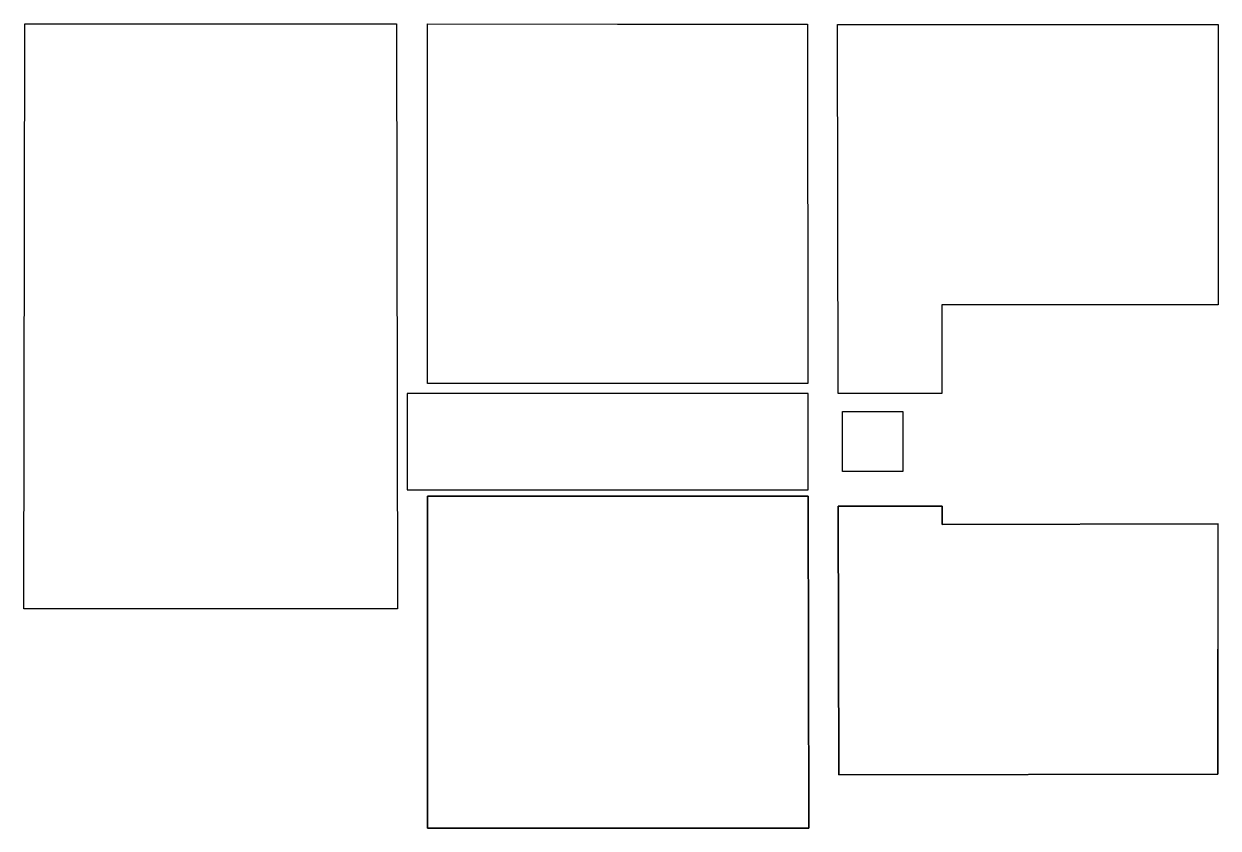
# Model space of a CAD drawing. Header units: metres. Extents: x 2577025 to 2588945, y 5185349 to 5193378.
import ezdxf

# ---------------------------------------------------------------- set-up
doc = ezdxf.new("R2010")
doc.units = ezdxf.units.M
doc.layers.add('AREE LEONARDO', color=5, linetype='Continuous')

msp = doc.modelspace()

# ---------------------------------------------------------------- linework, layer by layer
at = {"layer": 'AREE LEONARDO'}
for p, q in [((2577025, 5187538), (2577035, 5193378)), ((2577035, 5193378), (2580745, 5193378)), ((2580745, 5193378), (2580755, 5187538)), ((2581055, 5189788), (2581055, 5193378)), ((2581055, 5193378), (2584845, 5193373)), ((2584845, 5193373), (2584851, 5189788)), ((2585151, 5189688), (2585145, 5193373)), ((2588945, 5193373), (2588944, 5190573)), ((2586188, 5190573), (2586189, 5189688)), ((2588944, 5190573), (2586188, 5190573)), ((2584851, 5189788), (2581055, 5189788)), ((2580850, 5189688), (2580851, 5188726)), ((2584853, 5188726), (2584853, 5189688)), ((2586189, 5189688), (2585151, 5189688)), ((2580851, 5188726), (2584853, 5188726)), ((2581055, 5188663), (2584853, 5188663)), ((2581055, 5185349), (2581055, 5188663)), ((2584853, 5188663), (2584859, 5185349)), ((2580755, 5187538), (2577025, 5187538)), ((2584859, 5185349), (2581055, 5185349))]:
    msp.add_line(p, q, dxfattribs=at)
at = {"layer": 'AREE LEONARDO', "color": 1}
for p, q in [((2585197, 5188908), (2585197, 5189508)), ((2585197, 5189508), (2585797, 5189508)), ((2585797, 5189508), (2585797, 5188908)), ((2585797, 5188908), (2585197, 5188908))]:
    msp.add_line(p, q, dxfattribs=at)
at = {"layer": 'AREE LEONARDO', "color": 3}
for p, q in [((2585151, 5188564), (2586191, 5188564)), ((2585158, 5185882), (2585151, 5188564)), ((2586191, 5188564), (2586191, 5188381)), ((2586191, 5188381), (2588943, 5188388)), ((2588943, 5188388), (2588942, 5185888)), ((2588942, 5185888), (2585158, 5185882))]:
    msp.add_line(p, q, dxfattribs=at)
at = {"layer": 'AREE LEONARDO', "color": 5}
for points in [[(2577035, 5193378), (2580745, 5193378), (2580755, 5187538), (2577025, 5187538), (2577035, 5193378)], [(2581055, 5193378), (2584845, 5193374), (2584851, 5189788), (2581055, 5189788), (2581055, 5193378)], [(2585145, 5193373), (2588945, 5193373), (2588944, 5190573), (2586189, 5190573), (2586189, 5189688), (2585151, 5189688), (2585145, 5193373)], [(2580850, 5189688), (2580851, 5188726), (2584853, 5188726), (2584853, 5189688), (2580850, 5189688)], [(2581055, 5188663), (2581055, 5185349), (2584859, 5185349), (2584853, 5188663), (2581055, 5188663)]]:
    msp.add_lwpolyline(points, dxfattribs=at)
at = {"layer": 'AREE LEONARDO', "color": 3}
msp.add_lwpolyline([(2585151, 5188564), (2585158, 5185882), (2588942, 5185888), (2588944, 5188388), (2586191, 5188381), (2586191, 5188564), (2585151, 5188564)], dxfattribs=at)

doc.saveas('drawing.dxf')
